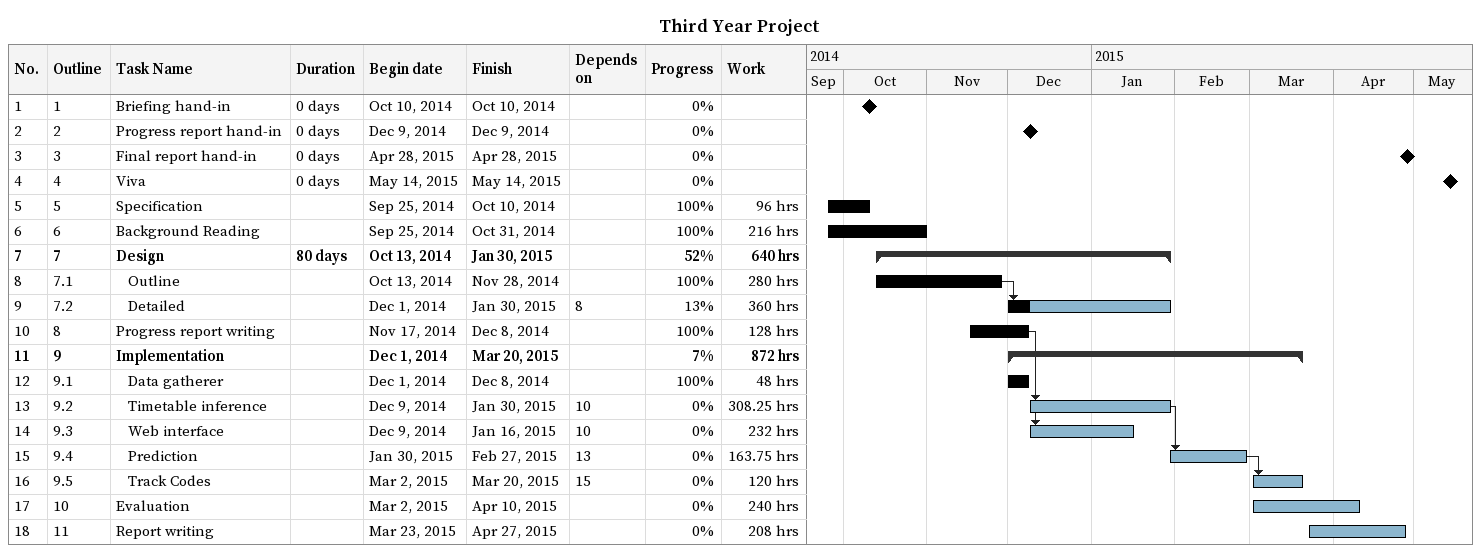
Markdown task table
Third Year Project

| ID | WBS | Task | Duration | Start | Finish | Predecessors | % complete | Work (h) |
|---|---|---|---|---|---|---|---|---|
| 1 | 1 | Briefing hand-in | 0d | 2014-10-10 | 2014-10-10 |  | 0 |  |
| 2 | 2 | Progress report hand-in | 0d | 2014-12-09 | 2014-12-09 |  | 0 |  |
| 3 | 3 | Final report hand-in | 0d | 2015-04-28 | 2015-04-28 |  | 0 |  |
| 4 | 4 | Viva | 0d | 2015-05-14 | 2015-05-14 |  | 0 |  |
| 5 | 5 | Specification |  | 2014-09-25 | 2014-10-10 |  | 100 | 96 |
| 6 | 6 | Background Reading |  | 2014-09-25 | 2014-10-31 |  | 100 | 216 |
| 7 | 7 | **Design** | 80d | 2014-10-13 | 2015-01-30 |  | 52 | 640 |
| 8 | 7.1 | Outline |  | 2014-10-13 | 2014-11-28 |  | 100 | 280 |
| 9 | 7.2 | Detailed |  | 2014-12-01 | 2015-01-30 | 8 | 13 | 360 |
| 10 | 8 | Progress report writing |  | 2014-11-17 | 2014-12-08 |  | 100 | 128 |
| 11 | 9 | **Implementation** |  | 2014-12-01 | 2015-03-20 |  | 7 | 872 |
| 12 | 9.1 | Data gatherer |  | 2014-12-01 | 2014-12-08 |  | 100 | 48 |
| 13 | 9.2 | Timetable inference |  | 2014-12-09 | 2015-01-30 | 10 | 0 | 308.25 |
| 14 | 9.3 | Web interface |  | 2014-12-09 | 2015-01-16 | 10 | 0 | 232 |
| 15 | 9.4 | Prediction |  | 2015-01-30 | 2015-02-27 | 13 | 0 | 163.75 |
| 16 | 9.5 | Track Codes |  | 2015-03-02 | 2015-03-20 | 15 | 0 | 120 |
| 17 | 10 | Evaluation |  | 2015-03-02 | 2015-04-10 |  | 0 | 240 |
| 18 | 11 | Report writing |  | 2015-03-23 | 2015-04-27 |  | 0 | 208 |
